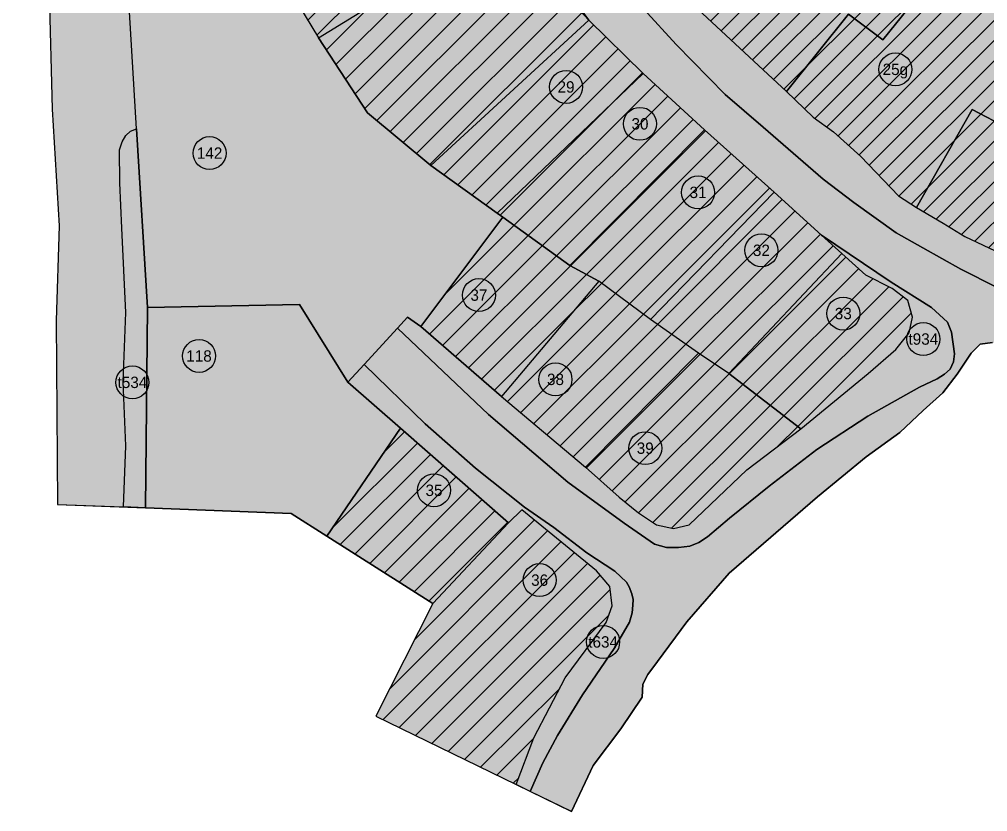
# Model space of a CAD drawing. Extents: x 219488 to 220345, y 626898 to 627466.
# Drawn here: x 219555.4 to 219767.3, y 626897.7 to 627071.3 of the extents above; entities that cross this region are included whole.
import ezdxf
from ezdxf.enums import TextEntityAlignment as Align

# ---------------------------------------------------------------- set-up
doc = ezdxf.new("R2010")
doc.units = 0
doc.header["$MEASUREMENT"] = 0
doc.layers.get('0').update_dxf_attribs({"linetype": 'CONTINUOUS'})
for name, color, linetype in [('1802', 7, 'CONTINUOUS'), ('1803', 7, 'CONTINUOUS'), ('1803A', 7, 'CONTINUOUS'), ('18COMPILE', 5, 'CONTINUOUS'), ('YEUD7121', 7, 'CONTINUOUS'), ('YEUD7131', 7, 'CONTINUOUS'), ('YEUD7500', 7, 'CONTINUOUS'), ('YEUD7613', 7, 'CONTINUOUS'), ('YEUD7616', 7, 'CONTINUOUS'), ('YEUD7730', 7, 'CONTINUOUS')]:
    doc.layers.add(name, color=color, linetype=linetype)
doc.styles.add('HEBTEXT', font='HEBTXT.shx')

# ---------------------------------------------------------------- blocks, each defined once
blk = doc.blocks.new('1803')
blk.add_circle((0, 0), 3.61)

msp = doc.modelspace()

# ---------------------------------------------------------------- hatches: boundary and pattern name
at = {"layer": 'YEUD7121'}
for points in [[(219759.77, 627085.9), (219743.23, 627098.68), (219737.55, 627105.85), (219719.12, 627089.33), (219711.98, 627096.85), (219694.67, 627082.2), (219701.83, 627075.4), (219723.27, 627055.47), (219736.83, 627072.38), (219744.35, 627066.75)], [(219751.7, 627030.03), (219763.88, 627051.53), (219771.73, 627047.43), (219784.08, 627069.3), (219778.65, 627070.97), (219773.77, 627075.08), (219759.77, 627085.9), (219744.35, 627066.75), (219736.83, 627072.38), (219723.27, 627055.47), (219729.1, 627049.8), (219733.58, 627046.62), (219739.58, 627041.22), (219747.77, 627032.62)], [(219796.69, 627014.36), (219805.64, 627041.19), (219810.88, 627057.84), (219801.63, 627061.7), (219784.08, 627069.3), (219771.73, 627047.43), (219763.88, 627051.53), (219751.7, 627030.03), (219757.58, 627026.58), (219762.34, 627023.69), (219768.96, 627020.59), (219774.96, 627018.73), (219782, 627016.46), (219790.48, 627015.01)]]:
    msp.add_hatch(color=131, dxfattribs=at).paths.add_polyline_path(points)
h = msp.add_hatch(dxfattribs=at)
h.set_pattern_fill('LINE', color=250, scale=25, angle=45, style=0)
h.paths.add_polyline_path([(219759.77, 627085.9), (219743.23, 627098.68), (219737.55, 627105.85), (219719.12, 627089.33), (219711.98, 627096.85), (219694.67, 627082.2), (219701.83, 627075.4), (219723.27, 627055.47), (219736.83, 627072.38), (219744.35, 627066.75)])
h = msp.add_hatch(dxfattribs=at)
h.set_pattern_fill('LINE', color=250, scale=25, angle=45, style=0)
h.paths.add_polyline_path([(219751.7, 627030.03), (219763.88, 627051.53), (219771.73, 627047.43), (219784.08, 627069.3), (219778.65, 627070.97), (219773.77, 627075.08), (219759.77, 627085.9), (219744.35, 627066.75), (219736.83, 627072.38), (219723.27, 627055.47), (219729.1, 627049.8), (219733.58, 627046.62), (219739.58, 627041.22), (219747.77, 627032.62)])
h = msp.add_hatch(dxfattribs=at)
h.set_pattern_fill('LINE', color=250, scale=25, angle=45, style=0)
h.paths.add_polyline_path([(219796.69, 627014.36), (219805.64, 627041.19), (219810.88, 627057.84), (219801.63, 627061.7), (219784.08, 627069.3), (219771.73, 627047.43), (219763.88, 627051.53), (219751.7, 627030.03), (219757.58, 627026.58), (219762.34, 627023.69), (219768.96, 627020.59), (219774.96, 627018.73), (219782, 627016.46), (219790.48, 627015.01)])
at = {"layer": 'YEUD7131'}
for points in [[(219639.88, 627125.61), (219629.33, 627120.24), (219604.5, 627115.88), (219606.97, 627102.41), (219613.59, 627080.65), (219615.04, 627076.93), (219620.83, 627067.22), (219661.8, 627092.42), (219651.27, 627107.25), (219645.66, 627115.15)], [(219679.99, 627071.06), (219645.44, 627039.24), (219631.58, 627050.81), (219620.83, 627067.22), (219661.8, 627092.42), (219664.75, 627088.28), (219667.17, 627084.9)], [(219691.92, 627059.39), (219659.93, 627028.77), (219645.44, 627039.24), (219679.99, 627071.06)], [(219705.34, 627047.04), (219675.87, 627017.35), (219661.22, 627027.93), (219659.93, 627028.77), (219691.92, 627059.39)], [(219682.19, 627013.94), (219675.87, 627017.35), (219705.34, 627047.04), (219720.6, 627033.38), (219693.5, 627005.53)], [(219704.05, 626998.14), (219693.5, 627005.53), (219720.6, 627033.38), (219730.95, 627023.96), (219735.36, 627019.94), (219710.63, 626993.67)], [(219643.22, 627003.96), (219661.22, 627027.93), (219675.87, 627017.35), (219682.19, 627013.94), (219660.9, 626988.68)], [(219726.42, 626981.58), (219741.15, 626993.67), (219747.2, 626998.93), (219750.1, 627002.6), (219750.89, 627006.02), (219749.83, 627009.7), (219746.41, 627012.32), (219740.63, 627015.21), (219735.36, 627019.94), (219710.63, 626993.67)], [(219679.32, 626973.14), (219704.05, 626998.14), (219693.5, 627005.53), (219682.19, 627013.94), (219660.9, 626988.68)], [(219726.42, 626981.58), (219710.63, 626993.67), (219704.05, 626998.14), (219679.32, 626973.14), (219686.68, 626966.57), (219690.89, 626963.15), (219694.84, 626960.52), (219698.52, 626959.74), (219701.95, 626960.52), (219706.68, 626964.99), (219714.58, 626972.61)], [(219662.46, 626960.98), (219645.84, 626943.29), (219622.67, 626958.07), (219638.78, 626981.74)], [(219664.1, 626903.63), (219668, 626913.87), (219674.85, 626927.05), (219683.8, 626939.13), (219685.11, 626942.81), (219684.59, 626947.01), (219681.69, 626950.43), (219665.38, 626963.83), (219662.46, 626960.98), (219645.84, 626943.29), (219633.41, 626918.64)]]:
    msp.add_hatch(color=41, dxfattribs=at).paths.add_polyline_path(points)
h = msp.add_hatch(dxfattribs=at)
h.set_pattern_fill('LINE', color=21, scale=30, angle=45, style=0)
h.paths.add_polyline_path([(219639.88, 627125.61), (219629.33, 627120.24), (219604.5, 627115.88), (219606.97, 627102.41), (219613.59, 627080.65), (219615.04, 627076.93), (219620.83, 627067.22), (219661.8, 627092.42), (219651.27, 627107.25), (219645.66, 627115.15)])
h = msp.add_hatch(dxfattribs=at)
h.set_pattern_fill('LINE', color=21, scale=30, angle=45, style=0)
h.paths.add_polyline_path([(219679.99, 627071.06), (219645.44, 627039.24), (219631.58, 627050.81), (219620.83, 627067.22), (219661.8, 627092.42), (219664.75, 627088.28), (219667.17, 627084.9)])
h = msp.add_hatch(dxfattribs=at)
h.set_pattern_fill('LINE', color=21, scale=30, angle=45, style=0)
h.paths.add_polyline_path([(219691.92, 627059.39), (219659.93, 627028.77), (219645.44, 627039.24), (219679.99, 627071.06)])
h = msp.add_hatch(dxfattribs=at)
h.set_pattern_fill('LINE', color=21, scale=30, angle=45, style=0)
h.paths.add_polyline_path([(219705.34, 627047.04), (219675.87, 627017.35), (219661.22, 627027.93), (219659.93, 627028.77), (219691.92, 627059.39)])
h = msp.add_hatch(dxfattribs=at)
h.set_pattern_fill('LINE', color=21, scale=30, angle=45, style=0)
h.paths.add_polyline_path([(219682.19, 627013.94), (219675.87, 627017.35), (219705.34, 627047.04), (219720.6, 627033.38), (219693.5, 627005.53)])
h = msp.add_hatch(dxfattribs=at)
h.set_pattern_fill('LINE', color=21, scale=30, angle=45, style=0)
h.paths.add_polyline_path([(219704.05, 626998.14), (219693.5, 627005.53), (219720.6, 627033.38), (219730.95, 627023.96), (219735.36, 627019.94), (219710.63, 626993.67)])
h = msp.add_hatch(dxfattribs=at)
h.set_pattern_fill('LINE', color=21, scale=30, angle=45, style=0)
h.paths.add_polyline_path([(219643.22, 627003.96), (219661.22, 627027.93), (219675.87, 627017.35), (219682.19, 627013.94), (219660.9, 626988.68)])
h = msp.add_hatch(dxfattribs=at)
h.set_pattern_fill('LINE', color=21, scale=30, angle=45, style=0)
h.paths.add_polyline_path([(219726.42, 626981.58), (219741.15, 626993.67), (219747.2, 626998.93), (219750.1, 627002.6), (219750.89, 627006.02), (219749.83, 627009.7), (219746.41, 627012.32), (219740.63, 627015.21), (219735.36, 627019.94), (219710.63, 626993.67)])
h = msp.add_hatch(dxfattribs=at)
h.set_pattern_fill('LINE', color=21, scale=30, angle=45, style=0)
h.paths.add_polyline_path([(219679.32, 626973.14), (219704.05, 626998.14), (219693.5, 627005.53), (219682.19, 627013.94), (219660.9, 626988.68)])
h = msp.add_hatch(dxfattribs=at)
h.set_pattern_fill('LINE', color=21, scale=30, angle=45, style=0)
h.paths.add_polyline_path([(219726.42, 626981.58), (219710.63, 626993.67), (219704.05, 626998.14), (219679.32, 626973.14), (219686.68, 626966.57), (219690.89, 626963.15), (219694.84, 626960.52), (219698.52, 626959.74), (219701.95, 626960.52), (219706.68, 626964.99), (219714.58, 626972.61)])
h = msp.add_hatch(dxfattribs=at)
h.set_pattern_fill('LINE', color=21, scale=30, angle=45, style=0)
h.paths.add_polyline_path([(219662.46, 626960.98), (219645.84, 626943.29), (219622.67, 626958.07), (219638.78, 626981.74)])
h = msp.add_hatch(dxfattribs=at)
h.set_pattern_fill('LINE', color=21, scale=30, angle=45, style=0)
h.paths.add_polyline_path([(219664.1, 626903.63), (219668, 626913.87), (219674.85, 626927.05), (219683.8, 626939.13), (219685.11, 626942.81), (219684.59, 626947.01), (219681.69, 626950.43), (219665.38, 626963.83), (219662.46, 626960.98), (219645.84, 626943.29), (219633.41, 626918.64)])
at = {"layer": 'YEUD7500'}
msp.add_hatch(color=23, dxfattribs=at).paths.add_polyline_path([(219638.78, 626981.74), (219622.67, 626958.07), (219614.9, 626963.03), (219582.96, 626964.26), (219583.39, 627008.17), (219616.7, 627008.79), (219627.29, 626991.77)])
at = {"layer": 'YEUD7613'}
for points in [[(219579.66, 627079.2), (219578.59, 627095.27), (219574.16, 627112.12), (219573.22, 627125.07), (219572.47, 627141.02), (219571.16, 627159.95), (219571.81, 627163.91), (219570.03, 627182.15), (219568.06, 627203.53), (219567.96, 627204.87), (219564.48, 627204.96), (219555.38, 627204.53), (219556.94, 627177.64), (219557.1, 627173.16), (219558.21, 627148.75), (219559.65, 627125.65), (219561.24, 627103.98), (219561.9, 627077.21), (219562.53, 627051.62), (219564.08, 627026.04), (219563.41, 627005.29), (219563.71, 626965.01), (219578.18, 626964.45), (219578.7, 626977.85), (219578.11, 626991.86), (219578.67, 627007.06), (219577.78, 627025.51), (219577.36, 627035.44), (219577.3, 627042.68), (219577.86, 627044.45), (219578.67, 627045.81), (219579.71, 627046.78), (219581.01, 627047.25), (219579.45, 627072.94)], [(219691.92, 627059.39), (219679.99, 627071.06), (219670.35, 627083.92), (219669.09, 627085.83), (219667.05, 627087.69), (219665.84, 627088.15), (219664.75, 627088.28), (219661.8, 627092.42), (219651.27, 627107.25), (219646.96, 627122.82), (219644.32, 627125.65), (219642.43, 627130.17), (219636.39, 627143.2), (219631.86, 627155.07), (219629.22, 627161.29), (219627.33, 627164.68), (219623.93, 627169.77), (219618.38, 627177.17), (219614.45, 627192.66), (219611.4, 627204.98), (219620.51, 627205.09), (219621.74, 627201.13), (219623.19, 627197.03), (219625.44, 627191.23), (219627.21, 627186.14), (219629.07, 627180.6), (219630.84, 627176.95), (219632.69, 627174.7), (219636.63, 627170.28), (219638.33, 627168.5), (219642.43, 627159.24), (219647.74, 627145.24), (219654.35, 627130.69), (219658.99, 627121.29), (219663.64, 627112.22), (219669.62, 627102.92), (219678.03, 627091.09), (219685.44, 627080.79), (219692.08, 627073.48), (219699.16, 627065.75), (219709.89, 627054.79), (219718.18, 627047.62), (219731.28, 627036.26), (219738.05, 627031.16), (219747.25, 627024.5), (219753.14, 627021.24), (219761.42, 627016.55), (219769.4, 627012.56), (219776.96, 627009.93), (219787.94, 627007.29), (219797.62, 627006.23), (219806.16, 627006.52), (219811.53, 627006.42), (219815.36, 627006.62), (219819.58, 627007.38), (219825.14, 627007.38), (219830.26, 627007.37), (219834.67, 627007.37), (219837.35, 627008.14), (219839.08, 627008.71), (219840.73, 627009.8), (219843.22, 627011.9), (219844.47, 627013.72), (219845.75, 627017.33), (219847.05, 627019.67), (219848.74, 627031.21), (219851.44, 627041.82), (219852.93, 627048.14), (219852.75, 627051.24), (219852.44, 627052.47), (219854.19, 627054.56), (219856.24, 627059.46), (219857.88, 627065.18), (219857.26, 627069.06), (219855.42, 627071.52), (219858.34, 627072.4), (219860.57, 627074.63), (219866.58, 627089.28), (219867.9, 627091.7), (219874.12, 627106.1), (219881.3, 627120.75), (219890.67, 627135), (219899.81, 627147.31), (219904.19, 627152.83), (219915.82, 627168.17), (219927.91, 627182.83), (219930.81, 627181.47), (219936.79, 627188.83), (219944.83, 627181.65), (219931.54, 627168.6), (219925.02, 627161.69), (219920.63, 627155.44), (219913.84, 627147.2), (219903.96, 627134.37), (219895.04, 627121.16), (219886.25, 627104.51), (219876.25, 627081.33), (219865.72, 627053.61), (219863.19, 627040.9), (219861.98, 627038.72), (219860.57, 627035.53), (219859.92, 627031.5), (219859.82, 627028.22), (219859.26, 627026.35), (219858.42, 627023.07), (219858.32, 627020.73), (219858.46, 627017.97), (219857.73, 627017.12), (219857.81, 626997.3), (219857.13, 626993.37), (219848.78, 626994.61), (219848.43, 626993.37), (219835.11, 626997.98), (219821.97, 626997.1), (219810.07, 626996.39), (219801.01, 626994.61), (219794.09, 626995.5), (219784.32, 626996.56), (219776.33, 626998.16), (219772.06, 626999.4), (219768.33, 627000.47), (219765.67, 627000.11), (219763.72, 626998.16), (219760.65, 626993.53), (219757.46, 626989.45), (219753.2, 626985.55), (219748.05, 626980.76), (219740.74, 626975.42), (219730.07, 626966.68), (219710.7, 626949.98), (219701.45, 626939.31), (219695.05, 626930.62), (219692.91, 626927.73), (219691.85, 626925.61), (219691.67, 626922.77), (219687.05, 626915.85), (219681, 626907.82), (219676.21, 626897.71), (219667.21, 626902.11), (219669.93, 626908.43), (219673.13, 626914.37), (219678.62, 626923.27), (219685.56, 626933.48), (219688.89, 626939.2), (219689.5, 626941.25), (219689.68, 626942.97), (219689.73, 626944.19), (219689.45, 626945.41), (219688.84, 626946.96), (219688.29, 626947.96), (219685.73, 626950.4), (219679.56, 626954.43), (219672.34, 626959.95), (219665.92, 626964.4), (219655.24, 626972.96), (219644.19, 626982.64), (219630.83, 626995.65), (219638.14, 627003.65), (219658.03, 626984.72), (219675.43, 626969.88), (219687.77, 626960.87), (219694.39, 626956.33), (219697.01, 626955.56), (219699.62, 626955.56), (219702.09, 626955.87), (219704.09, 626956.64), (219706.01, 626957.94), (219710.79, 626962.02), (219719.49, 626969.01), (219729.89, 626977.03), (219741.07, 626984.36), (219752.41, 626990.69), (219756.26, 626992.54), (219757.87, 626993.54), (219759.11, 626994.61), (219759.8, 626996.23), (219760.03, 626998), (219759.42, 627002.71), (219758.5, 627004.94), (219755.03, 627008.16), (219746.2, 627013.69), (219730.95, 627023.96), (219720.6, 627033.38), (219705.34, 627047.04)]]:
    msp.add_hatch(color=40, dxfattribs=at).paths.add_polyline_path(points)
at = {"layer": 'YEUD7616'}
for points in [[(219639.5, 627171.03), (219644.85, 627156.88), (219648.1, 627148.28), (219652.3, 627140.15), (219655.52, 627134.85), (219661.55, 627124.7), (219666.8, 627116.08), (219672.45, 627108.93), (219683.38, 627094.97), (219694.67, 627082.2), (219701.83, 627075.4), (219723.27, 627055.47), (219729.1, 627049.8), (219733.58, 627046.62), (219739.58, 627041.22), (219747.77, 627032.62), (219751.7, 627030.03), (219757.58, 627026.58), (219762.34, 627023.69), (219768.96, 627020.59), (219774.96, 627018.73), (219782, 627016.46), (219790.48, 627015.01), (219796.69, 627014.36), (219813.28, 627013.55), (219828.9, 627013.87), (219838.82, 627013.71), (219841.63, 627014.11), (219843.17, 627014.83), (219844.46, 627015.8), (219845.75, 627017.33), (219844.47, 627013.72), (219843.22, 627011.9), (219840.73, 627009.8), (219839.08, 627008.71), (219837.35, 627008.14), (219834.67, 627007.37), (219830.26, 627007.37), (219825.14, 627007.38), (219819.58, 627007.38), (219815.36, 627006.62), (219811.53, 627006.42), (219806.16, 627006.52), (219797.62, 627006.23), (219787.94, 627007.29), (219776.96, 627009.93), (219769.4, 627012.56), (219761.42, 627016.55), (219753.14, 627021.24), (219747.25, 627024.5), (219738.05, 627031.16), (219731.28, 627036.26), (219718.18, 627047.62), (219709.89, 627054.79), (219699.16, 627065.75), (219692.08, 627073.48), (219685.44, 627080.79), (219678.03, 627091.09), (219669.62, 627102.92), (219663.64, 627112.22), (219658.99, 627121.29), (219654.35, 627130.69), (219647.74, 627145.24), (219642.43, 627159.24), (219638.33, 627168.5), (219636.63, 627170.28), (219632.69, 627174.7), (219630.84, 627176.95), (219629.07, 627180.6), (219627.21, 627186.14), (219625.44, 627191.23), (219623.19, 627197.03), (219621.74, 627201.13), (219620.51, 627205.09), (219629.94, 627205.88), (219631.17, 627200.4)], [(219664.75, 627088.28), (219665.84, 627088.15), (219667.05, 627087.69), (219669.09, 627085.83), (219670.35, 627083.92), (219679.99, 627071.06), (219667.17, 627084.9)], [(219582.96, 626964.26), (219578.18, 626964.45), (219578.7, 626977.85), (219578.11, 626991.86), (219578.67, 627007.06), (219577.78, 627025.51), (219577.36, 627035.44), (219577.3, 627042.68), (219577.86, 627044.45), (219578.67, 627045.81), (219579.71, 627046.78), (219581.01, 627047.25), (219583.39, 627008.17)], [(219735.36, 627019.94), (219730.95, 627023.96), (219746.2, 627013.69), (219755.03, 627008.16), (219758.5, 627004.94), (219759.42, 627002.71), (219760.03, 626998), (219759.8, 626996.23), (219759.11, 626994.61), (219757.87, 626993.54), (219756.26, 626992.54), (219752.41, 626990.69), (219741.07, 626984.36), (219729.89, 626977.03), (219719.49, 626969.01), (219710.79, 626962.02), (219706.01, 626957.94), (219704.09, 626956.64), (219702.09, 626955.87), (219699.62, 626955.56), (219697.01, 626955.56), (219694.39, 626956.33), (219687.77, 626960.87), (219675.43, 626969.88), (219658.03, 626984.72), (219638.14, 627003.65), (219640.32, 627006.03), (219643.22, 627003.96), (219660.9, 626988.68), (219679.32, 626973.14), (219686.68, 626966.57), (219690.89, 626963.15), (219694.84, 626960.52), (219698.52, 626959.74), (219701.95, 626960.52), (219706.68, 626964.99), (219714.58, 626972.61), (219726.42, 626981.58), (219741.15, 626993.67), (219747.2, 626998.93), (219750.1, 627002.6), (219750.89, 627006.02), (219749.83, 627009.7), (219746.41, 627012.32), (219740.63, 627015.21)], [(219638.78, 626981.74), (219627.29, 626991.77), (219630.83, 626995.65), (219644.19, 626982.64), (219655.24, 626972.96), (219665.92, 626964.4), (219672.34, 626959.95), (219679.56, 626954.43), (219685.73, 626950.4), (219688.29, 626947.96), (219688.84, 626946.96), (219689.45, 626945.41), (219689.73, 626944.19), (219689.68, 626942.97), (219689.5, 626941.25), (219688.89, 626939.2), (219685.56, 626933.48), (219678.62, 626923.27), (219673.13, 626914.37), (219669.93, 626908.43), (219667.21, 626902.11), (219664.1, 626903.63), (219668, 626913.87), (219674.85, 626927.05), (219683.8, 626939.13), (219685.11, 626942.81), (219684.59, 626947.01), (219681.69, 626950.43), (219665.38, 626963.83), (219662.46, 626960.98)]]:
    msp.add_hatch(color=1, dxfattribs=at).paths.add_polyline_path(points)
at = {"layer": 'YEUD7730'}
msp.add_hatch(color=3, dxfattribs=at).paths.add_polyline_path([(219581.01, 627047.25), (219579.45, 627072.94), (219588.76, 627072.94), (219588.86, 627079.59), (219613.59, 627080.65), (219615.04, 627076.93), (219620.83, 627067.22), (219631.58, 627050.81), (219645.44, 627039.24), (219659.93, 627028.77), (219661.22, 627027.93), (219643.22, 627003.96), (219640.32, 627006.03), (219638.14, 627003.65), (219630.83, 626995.65), (219627.29, 626991.77), (219616.7, 627008.79), (219583.39, 627008.17)])

# ---------------------------------------------------------------- linework, layer by layer
at = {"layer": '1802'}
for points in [[(219639.88, 627125.61), (219629.33, 627120.24), (219604.5, 627115.88), (219606.97, 627102.41), (219613.59, 627080.65), (219615.04, 627076.93), (219620.83, 627067.22), (219661.8, 627092.42), (219651.27, 627107.25), (219645.66, 627115.15)], [(219759.77, 627085.9), (219743.23, 627098.68), (219737.55, 627105.85), (219719.12, 627089.33), (219711.98, 627096.85), (219694.67, 627082.2), (219701.83, 627075.4), (219723.27, 627055.47), (219736.83, 627072.38), (219744.35, 627066.75)], [(219679.99, 627071.06), (219645.44, 627039.24), (219631.58, 627050.81), (219620.83, 627067.22), (219661.8, 627092.42), (219664.75, 627088.28), (219667.17, 627084.9)], [(219664.75, 627088.28), (219665.84, 627088.15), (219667.05, 627087.69), (219669.09, 627085.83), (219670.35, 627083.92), (219679.99, 627071.06), (219667.17, 627084.9)], [(219751.7, 627030.03), (219763.88, 627051.53), (219771.73, 627047.43), (219784.08, 627069.3), (219778.65, 627070.97), (219773.77, 627075.08), (219759.77, 627085.9), (219744.35, 627066.75), (219736.83, 627072.38), (219723.27, 627055.47), (219729.1, 627049.8), (219733.58, 627046.62), (219739.58, 627041.22), (219747.77, 627032.62)], [(219581.01, 627047.25), (219579.45, 627072.94), (219588.76, 627072.94), (219588.86, 627079.59), (219613.59, 627080.65), (219615.04, 627076.93), (219620.83, 627067.22), (219631.58, 627050.81), (219645.44, 627039.24), (219659.93, 627028.77), (219661.22, 627027.93), (219643.22, 627003.96), (219640.32, 627006.03), (219638.14, 627003.65), (219630.83, 626995.65), (219627.29, 626991.77), (219616.7, 627008.79), (219583.39, 627008.17)], [(219691.92, 627059.39), (219659.93, 627028.77), (219645.44, 627039.24), (219679.99, 627071.06)], [(219796.69, 627014.36), (219805.64, 627041.19), (219810.88, 627057.84), (219801.63, 627061.7), (219784.08, 627069.3), (219771.73, 627047.43), (219763.88, 627051.53), (219751.7, 627030.03), (219757.58, 627026.58), (219762.34, 627023.69), (219768.96, 627020.59), (219774.96, 627018.73), (219782, 627016.46), (219790.48, 627015.01)], [(219705.34, 627047.04), (219675.87, 627017.35), (219661.22, 627027.93), (219659.93, 627028.77), (219691.92, 627059.39)], [(219582.96, 626964.26), (219578.18, 626964.45), (219578.7, 626977.85), (219578.11, 626991.86), (219578.67, 627007.06), (219577.78, 627025.51), (219577.36, 627035.44), (219577.3, 627042.68), (219577.86, 627044.45), (219578.67, 627045.81), (219579.71, 627046.78), (219581.01, 627047.25), (219583.39, 627008.17)], [(219682.19, 627013.94), (219675.87, 627017.35), (219705.34, 627047.04), (219720.6, 627033.38), (219693.5, 627005.53)], [(219704.05, 626998.14), (219693.5, 627005.53), (219720.6, 627033.38), (219730.95, 627023.96), (219735.36, 627019.94), (219710.63, 626993.67)], [(219643.22, 627003.96), (219661.22, 627027.93), (219675.87, 627017.35), (219682.19, 627013.94), (219660.9, 626988.68)], [(219735.36, 627019.94), (219730.95, 627023.96), (219746.2, 627013.69), (219755.03, 627008.16), (219758.5, 627004.94), (219759.42, 627002.71), (219760.03, 626998), (219759.8, 626996.23), (219759.11, 626994.61), (219757.87, 626993.54), (219756.26, 626992.54), (219752.41, 626990.69), (219741.07, 626984.36), (219729.89, 626977.03), (219719.49, 626969.01), (219710.79, 626962.02), (219706.01, 626957.94), (219704.09, 626956.64), (219702.09, 626955.87), (219699.62, 626955.56), (219697.01, 626955.56), (219694.39, 626956.33), (219687.77, 626960.87), (219675.43, 626969.88), (219658.03, 626984.72), (219638.14, 627003.65), (219640.32, 627006.03), (219643.22, 627003.96), (219660.9, 626988.68), (219679.32, 626973.14), (219686.68, 626966.57), (219690.89, 626963.15), (219694.84, 626960.52), (219698.52, 626959.74), (219701.95, 626960.52), (219706.68, 626964.99), (219714.58, 626972.61), (219726.42, 626981.58), (219741.15, 626993.67), (219747.2, 626998.93), (219750.1, 627002.6), (219750.89, 627006.02), (219749.83, 627009.7), (219746.41, 627012.32), (219740.63, 627015.21)], [(219726.42, 626981.58), (219741.15, 626993.67), (219747.2, 626998.93), (219750.1, 627002.6), (219750.89, 627006.02), (219749.83, 627009.7), (219746.41, 627012.32), (219740.63, 627015.21), (219735.36, 627019.94), (219710.63, 626993.67)], [(219679.32, 626973.14), (219704.05, 626998.14), (219693.5, 627005.53), (219682.19, 627013.94), (219660.9, 626988.68)], [(219638.78, 626981.74), (219622.67, 626958.07), (219614.9, 626963.03), (219582.96, 626964.26), (219583.39, 627008.17), (219616.7, 627008.79), (219627.29, 626991.77)], [(219726.42, 626981.58), (219710.63, 626993.67), (219704.05, 626998.14), (219679.32, 626973.14), (219686.68, 626966.57), (219690.89, 626963.15), (219694.84, 626960.52), (219698.52, 626959.74), (219701.95, 626960.52), (219706.68, 626964.99), (219714.58, 626972.61)], [(219638.78, 626981.74), (219627.29, 626991.77), (219630.83, 626995.65), (219644.19, 626982.64), (219655.24, 626972.96), (219665.92, 626964.4), (219672.34, 626959.95), (219679.56, 626954.43), (219685.73, 626950.4), (219688.29, 626947.96), (219688.84, 626946.96), (219689.45, 626945.41), (219689.73, 626944.19), (219689.68, 626942.97), (219689.5, 626941.25), (219688.89, 626939.2), (219685.56, 626933.48), (219678.62, 626923.27), (219673.13, 626914.37), (219669.93, 626908.43), (219667.21, 626902.11), (219664.1, 626903.63), (219668, 626913.87), (219674.85, 626927.05), (219683.8, 626939.13), (219685.11, 626942.81), (219684.59, 626947.01), (219681.69, 626950.43), (219665.38, 626963.83), (219662.46, 626960.98)], [(219662.46, 626960.98), (219645.84, 626943.29), (219622.67, 626958.07), (219638.78, 626981.74)], [(219664.1, 626903.63), (219668, 626913.87), (219674.85, 626927.05), (219683.8, 626939.13), (219685.11, 626942.81), (219684.59, 626947.01), (219681.69, 626950.43), (219665.38, 626963.83), (219662.46, 626960.98), (219645.84, 626943.29), (219633.41, 626918.64)]]:
    msp.add_lwpolyline(points, close=True, dxfattribs=at)
for points in [[(219768.33, 627000.47), (219765.67, 627000.11), (219763.72, 626998.16), (219760.65, 626993.53), (219757.46, 626989.45), (219753.2, 626985.55), (219748.05, 626980.76), (219740.74, 626975.42), (219730.07, 626966.68), (219710.7, 626949.98), (219701.45, 626939.31), (219695.05, 626930.62), (219692.91, 626927.73), (219691.85, 626925.61), (219691.67, 626922.77), (219687.05, 626915.85), (219681, 626907.82), (219676.21, 626897.71), (219667.21, 626902.11), (219669.93, 626908.43), (219673.13, 626914.37), (219678.62, 626923.27), (219685.56, 626933.48), (219688.89, 626939.2), (219689.5, 626941.25), (219689.68, 626942.97), (219689.73, 626944.19), (219689.45, 626945.41), (219688.84, 626946.96), (219688.29, 626947.96), (219685.73, 626950.4), (219679.56, 626954.43), (219672.34, 626959.95), (219665.92, 626964.4), (219655.24, 626972.96), (219644.19, 626982.64), (219630.83, 626995.65), (219638.14, 627003.65), (219658.03, 626984.72), (219675.43, 626969.88), (219687.77, 626960.87), (219694.39, 626956.33), (219697.01, 626955.56), (219699.62, 626955.56), (219702.09, 626955.87), (219704.09, 626956.64), (219706.01, 626957.94), (219710.79, 626962.02), (219719.49, 626969.01), (219729.89, 626977.03), (219741.07, 626984.36), (219752.41, 626990.69), (219756.26, 626992.54), (219757.87, 626993.54), (219759.11, 626994.61), (219759.8, 626996.23), (219760.03, 626998), (219759.42, 627002.71), (219758.5, 627004.94), (219755.03, 627008.16), (219746.2, 627013.69), (219730.95, 627023.96), (219720.6, 627033.38), (219705.34, 627047.04), (219691.92, 627059.39), (219679.99, 627071.06), (219670.35, 627083.92)], [(219561.9, 627077.21), (219562.53, 627051.62), (219564.08, 627026.04), (219563.41, 627005.29), (219563.71, 626965.01), (219578.18, 626964.45), (219578.7, 626977.85), (219578.11, 626991.86), (219578.67, 627007.06), (219577.78, 627025.51), (219577.36, 627035.44), (219577.3, 627042.68), (219577.86, 627044.45), (219578.67, 627045.81), (219579.71, 627046.78), (219581.01, 627047.25), (219579.45, 627072.94)], [(219701.83, 627075.4), (219723.27, 627055.47), (219729.1, 627049.8), (219733.58, 627046.62), (219739.58, 627041.22), (219747.77, 627032.62), (219751.7, 627030.03), (219757.58, 627026.58), (219762.34, 627023.69), (219768.96, 627020.59)], [(219692.08, 627073.48), (219699.16, 627065.75), (219709.89, 627054.79), (219718.18, 627047.62), (219731.28, 627036.26), (219738.05, 627031.16), (219747.25, 627024.5), (219753.14, 627021.24), (219761.42, 627016.55), (219769.4, 627012.56)], [(219769.4, 627012.56), (219761.42, 627016.55), (219753.14, 627021.24), (219747.25, 627024.5), (219738.05, 627031.16), (219731.28, 627036.26), (219718.18, 627047.62), (219709.89, 627054.79), (219699.16, 627065.75), (219692.08, 627073.48)]]:
    msp.add_lwpolyline(points, dxfattribs=at)
at = {"layer": '18COMPILE'}
msp.add_lwpolyline([(219561.9, 627077.21), (219562.53, 627051.62), (219564.08, 627026.04), (219563.41, 627005.29), (219563.71, 626965.01), (219582.96, 626964.26), (219614.9, 626963.03), (219622.67, 626958.07), (219645.84, 626943.29), (219633.41, 626918.64), (219664.1, 626903.63), (219676.21, 626897.71), (219681, 626907.82), (219687.05, 626915.85), (219691.67, 626922.77), (219691.85, 626925.61), (219692.91, 626927.73), (219695.05, 626930.62), (219701.45, 626939.31), (219710.7, 626949.98), (219730.07, 626966.68), (219740.74, 626975.42), (219748.05, 626980.76), (219753.2, 626985.55), (219757.46, 626989.45), (219760.65, 626993.53), (219763.72, 626998.16), (219765.67, 627000.11), (219768.33, 627000.47)], dxfattribs=at)
at = {"layer": 'YEUD7500', "color": 16}
msp.add_lwpolyline([(219638.78, 626981.74), (219622.67, 626958.07), (219614.9, 626963.03), (219582.96, 626964.26), (219583.39, 627008.17), (219616.7, 627008.79), (219627.29, 626991.77)], close=True, dxfattribs=at)

# ---------------------------------------------------------------- block references
at = {"layer": '1803'}
ref = msp.add_blockref('1803', (219747.11, 627060.31), dxfattribs=at)
ref.add_attrib('MIGRASH', '25g', dxfattribs={"layer": '0', "height": 2.5, "style": 'HEBTEXT'}).set_placement((219747.11, 627060.31), align=Align.MIDDLE_CENTER)
ref = msp.add_blockref('1803', (219675.03, 627056.45), dxfattribs=at)
ref.add_attrib('MIGRASH', '29', dxfattribs={"layer": '0', "height": 2.5, "style": 'HEBTEXT'}).set_placement((219675.03, 627056.45), align=Align.MIDDLE_CENTER)
ref = msp.add_blockref('1803', (219691.21, 627048.37), dxfattribs=at)
ref.add_attrib('MIGRASH', '30', dxfattribs={"layer": '0', "height": 2.5, "style": 'HEBTEXT'}).set_placement((219691.21, 627048.37), align=Align.MIDDLE_CENTER)
ref = msp.add_blockref('1803', (219597.01, 627041.96), dxfattribs=at)
ref.add_attrib('MIGRASH', '142', dxfattribs={"layer": '0', "height": 2.5, "style": 'HEBTEXT'}).set_placement((219597.01, 627041.96), align=Align.MIDDLE_CENTER)
ref = msp.add_blockref('1803', (219703.92, 627033.36), dxfattribs=at)
ref.add_attrib('MIGRASH', '31', dxfattribs={"layer": '0', "height": 2.5, "style": 'HEBTEXT'}).set_placement((219703.92, 627033.36), align=Align.MIDDLE_CENTER)
ref = msp.add_blockref('1803', (219717.79, 627020.67), dxfattribs=at)
ref.add_attrib('MIGRASH', '32', dxfattribs={"layer": '0', "height": 2.5, "style": 'HEBTEXT'}).set_placement((219717.79, 627020.67), align=Align.MIDDLE_CENTER)
ref = msp.add_blockref('1803', (219655.96, 627010.86), dxfattribs=at)
ref.add_attrib('MIGRASH', '37', dxfattribs={"layer": '0', "height": 2.5, "style": 'HEBTEXT'}).set_placement((219655.96, 627010.86), align=Align.MIDDLE_CENTER)
ref = msp.add_blockref('1803', (219735.71, 627006.82), dxfattribs=at)
ref.add_attrib('MIGRASH', '33', dxfattribs={"layer": '0', "height": 2.5, "style": 'HEBTEXT'}).set_placement((219735.71, 627006.82), align=Align.MIDDLE_CENTER)
ref = msp.add_blockref('1803', (219594.7, 626997.52), dxfattribs=at)
ref.add_attrib('MIGRASH', '118', dxfattribs={"layer": '0', "height": 2.5, "style": 'HEBTEXT'}).set_placement((219594.7, 626997.52), align=Align.MIDDLE_CENTER)
ref = msp.add_blockref('1803', (219672.72, 626992.4), dxfattribs=at)
ref.add_attrib('MIGRASH', '38', dxfattribs={"layer": '0', "height": 2.5, "style": 'HEBTEXT'}).set_placement((219672.72, 626992.4), align=Align.MIDDLE_CENTER)
ref = msp.add_blockref('1803', (219692.36, 626977.33), dxfattribs=at)
ref.add_attrib('MIGRASH', '39', dxfattribs={"layer": '0', "height": 2.5, "style": 'HEBTEXT'}).set_placement((219692.36, 626977.33), align=Align.MIDDLE_CENTER)
ref = msp.add_blockref('1803', (219646.13, 626968.1), dxfattribs=at)
ref.add_attrib('MIGRASH', '35', dxfattribs={"layer": '0', "height": 2.5, "style": 'HEBTEXT'}).set_placement((219646.13, 626968.1), align=Align.MIDDLE_CENTER)
ref = msp.add_blockref('1803', (219669.25, 626948.43), dxfattribs=at)
ref.add_attrib('MIGRASH', '36', dxfattribs={"layer": '0', "height": 2.5, "style": 'HEBTEXT'}).set_placement((219669.25, 626948.43), align=Align.MIDDLE_CENTER)
at = {"layer": '1803A'}
ref = msp.add_blockref('1803', (219753.23, 627001.24), dxfattribs=at)
ref.add_attrib('MIGRASH', 't934', dxfattribs={"layer": '0', "height": 2.5, "style": 'HEBTEXT'}).set_placement((219753.23, 627001.24), align=Align.MIDDLE_CENTER)
ref = msp.add_blockref('1803', (219580.13, 626991.75), dxfattribs=at)
ref.add_attrib('MIGRASH', 't534', dxfattribs={"layer": '0', "height": 2.5, "style": 'HEBTEXT'}).set_placement((219580.13, 626991.75), align=Align.MIDDLE_CENTER)
ref = msp.add_blockref('1803', (219683.15, 626934.89), dxfattribs=at)
ref.add_attrib('MIGRASH', 't634', dxfattribs={"layer": '0', "height": 2.5, "style": 'HEBTEXT'}).set_placement((219683.15, 626934.89), align=Align.MIDDLE_CENTER)

doc.saveas('drawing.dxf')
